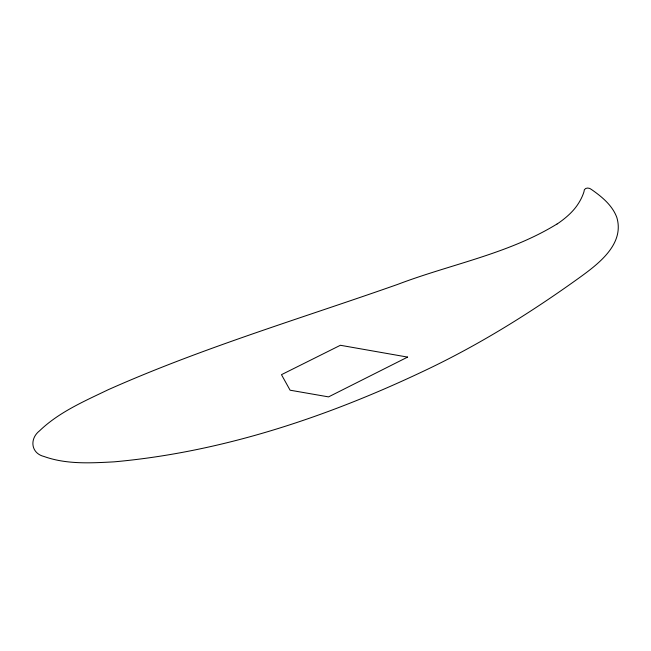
<?xml version="1.0" encoding="UTF-8"?>
<svg xmlns="http://www.w3.org/2000/svg" width="651" height="651" viewBox="0 0 651 651"><rect width="100%" height="100%" fill="white"/><g stroke="black" fill="none" stroke-linecap="round" stroke-linejoin="round"><path stroke-width="0.98" d="M556.987 224.009C508.285 254.004 450.728 264.184 397.81 284.349C300.99 318.469 202.07 347.903 108.123 389.762C84.182 401.293 58.891 412.173 39.516 430.864C29.376 438.774 30.857 453.308 44.105 456.514C66.459 464.537 90.831 463.089 114.145 461.844C224.042 451.94 330.342 415.916 429.367 368.393C482.163 342.987 531.957 311.805 579.48 277.635C598.334 263.972 624.732 244.223 616.839 217.507C612.388 205.366 601.898 196.773 591.604 189.587C588.935 187.081 583.678 187.472 583.939 191.874C582.466 196.521 580.22 200.907 577.47 204.919A284.812 87.063 -1 0 1 557.093 224.025M407.607 357.098L328.552 396.89L290.094 390.201L281.468 374.675L340.4 345.274L407.607 357.098"/></g></svg>
